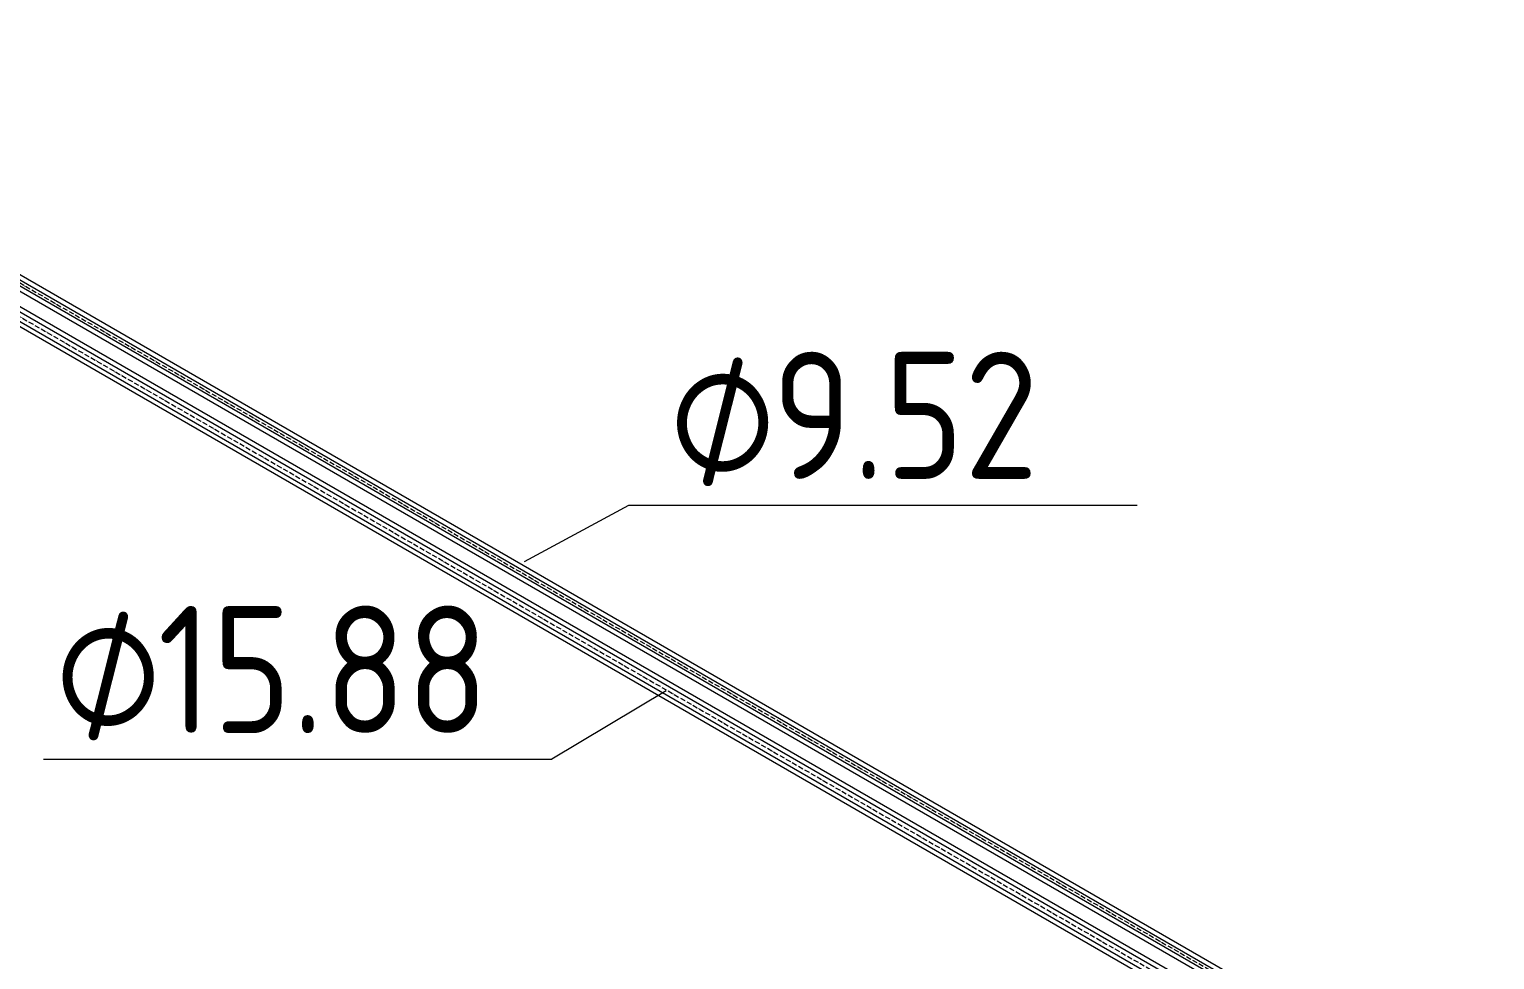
# Model space of a CAD drawing. Header units: millimetres. Extents: x -88595 to 880822, y -1054509 to -148035.
# Drawn here: x 416431 to 419313, y -322648 to -320818 of the extents above; entities that cross this region are included whole.
import ezdxf

# ---------------------------------------------------------------- set-up
doc = ezdxf.new("R2010")
doc.units = ezdxf.units.MM
doc.linetypes.add('$12$ADSK_Осевая', pattern=[14, 10, -2, 0, -2])
for name, color, linetype, lineweight in [('Изоляция', 7, 'Continuous', 18), ('Марки', 7, 'Continuous', 20), ('Трубопровод', 7, 'Continuous', 18)]:
    doc.layers.add(name, color=color, linetype=linetype, lineweight=lineweight)
doc.styles.add('$10$GOST Common', font='GOST_Common.ttf', dxfattribs={"width": 0.9, "height": 250})
doc.styles.add('$6$GOST Common_1', font='GOST_Common.ttf', dxfattribs={"width": 0.9, "height": 250})

# ---------------------------------------------------------------- blocks, each defined once
blk = doc.blocks.new('$0$ADSK_M_Трубы - Диаметр_10-3265709-В_ОВ3_3')
at = {"layer": 'Марки'}
blk.add_line((-19808.8, 11394.8), (-18808.8, 11394.8), dxfattribs=at)

msp = doc.modelspace()

# ---------------------------------------------------------------- linework, layer by layer
at = {"layer": 'Изоляция', "color": 190, "true_color": 0x8000ff}
for p, q in [((419313.5, -322975.7), (415575.7, -320817.7)), ((415562, -320841.5), (419296.5, -322997.6))]:
    msp.add_line(p, q, dxfattribs=at)
at = {"layer": 'Изоляция', "color": 134, "true_color": 0x00a6a6}
for p, q in [((419283.1, -323020.8), (415546.7, -320863.6)), ((415531.8, -320894.1), (419264.1, -323049))]:
    msp.add_line(p, q, dxfattribs=at)
at = {"layer": 'Марки'}
for p, q in [((417404.8, -321864.3), (417610.5, -321753.6)), ((417684, -322119.1), (417458.7, -322253.6))]:
    msp.add_line(p, q, dxfattribs=at)
at = {"layer": 'Трубопровод', "color": 190, "true_color": 0x8000ff}
for p, q in [((415566.5, -320833.7), (419304.2, -322991.7)), ((419309, -322983.5), (415571.2, -320825.5))]:
    msp.add_line(p, q, dxfattribs=at)
at = {"layer": 'Трубопровод', "color": 190, "linetype": '$12$ADSK_Осевая', "true_color": 0x8000ff}
msp.add_line((415568.8, -320829.6), (419306.6, -322987.6), dxfattribs=at)
msp.add_line((415568.8, -320829.6), (419306.6, -322987.6), dxfattribs=at)
at = {"layer": 'Трубопровод', "color": 134, "linetype": '$12$ADSK_Осевая', "true_color": 0x00a6a6}
msp.add_line((415538.3, -320878.3), (419274.6, -323035.5), dxfattribs=at)
msp.add_line((415538.3, -320878.3), (419274.6, -323035.5), dxfattribs=at)
at = {"layer": 'Трубопровод', "color": 134, "true_color": 0x00a6a6}
for p, q in [((419278.6, -323028.6), (415542.2, -320871.4)), ((415534.3, -320885.2), (419270.6, -323042.3))]:
    msp.add_line(p, q, dxfattribs=at)

# ---------------------------------------------------------------- block references
at = {"layer": 'Марки'}
for p in [(437419.3, -333148.4), (436267.4, -333648.4)]:
    msp.add_blockref('$0$ADSK_M_Трубы - Диаметр_10-3265709-В_ОВ3_3', p, dxfattribs=at)

# ---------------------------------------------------------------- texts
at = {"layer": 'Марки', "lineweight": 9, "char_height": 250, "attachment_point": 1}
for s, insert, width, style in [('9.52', (417892.2, -321452), 663.797, '$10$GOST Common'), ('\\fGOST Common|b0|i0|c254|p34|;\\W.9;⌀', (417689.8, -321452), 245.316, '$6$GOST Common_1'), ('\\fGOST Common|b0|i0|c254|p34|;\\W.9;⌀', (416481.2, -321952), 245.316, '$6$GOST Common_1'), ('15.88', (416683.6, -321952), 800.886, '$10$GOST Common')]:
    msp.add_mtext(s, dxfattribs=dict(at, insert=insert, width=width, style=style))

doc.saveas('drawing.dxf')
